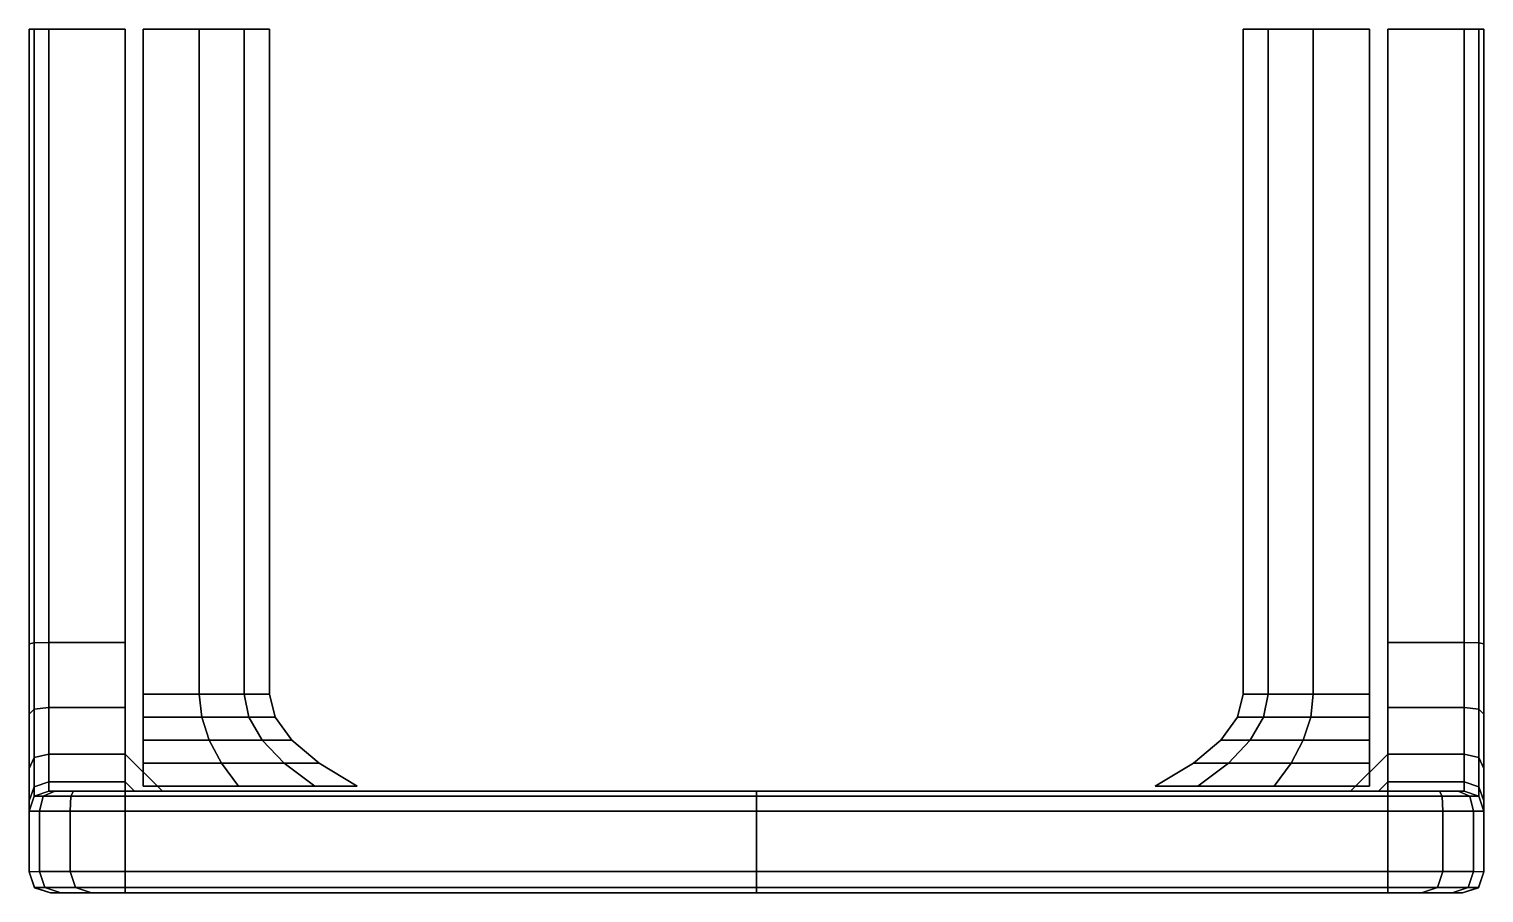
# Model space of a CAD drawing. Extents: x -20 to 20.3, y -24 to 0.
import ezdxf

# ---------------------------------------------------------------- set-up
doc = ezdxf.new("R2010")
doc.units = 0
doc.layers.add('METAL', color=173, linetype='CONTINUOUS')

msp = doc.modelspace()

# ---------------------------------------------------------------- meshes
at = {"layer": 'METAL'}
mesh = msp.add_polyface(dxfattribs=at)
corners = [(-17.336, -17.005, -7.761), (-19.453, -17.005, -7.761), (-19.453, 0, -7.761), (-17.336, 0, -7.761), (-16.305, -21.132, -8.793), (-17.336, -20.1, -8.793), (-17.336, -20.1, -6.729), (-16.305, -21.132, -6.729), (-17.336, -18.811, -8.019), (-17.336, -17.005, -7.761), (-17.336, -18.811, -7.503), (-17.336, -20.874, -10.082), (-19.453, -20.874, -10.082), (-19.453, -20.1, -8.793), (-17.336, -18.811, -8.019), (-19.453, -18.811, -8.019), (-19.863, 0, -7.624), (-19.863, -17.015, -7.624), (-19.863, -18.857, -7.888), (-20, -18.997, -7.493), (-20, -17.044, -7.214), (-19.863, -20.2, -8.693), (-20, -20.499, -8.394), (-20, 0, -7.214), (-19.863, -21.006, -10.036), (-20, -20.499, -7.547), (-20, -20.499, 7.81), (-20, -18.997, 7.757), (-17.336, -17.005, 8.024), (-17.336, 0, 8.024), (-19.453, 0, 8.024), (-19.453, -17.005, 8.024), (-16.305, -21.132, 9.056), (-16.305, -21.132, 6.993), (-17.336, -20.1, 6.993), (-17.336, -20.1, 9.056), (-17.336, -18.811, 8.282), (-17.336, -18.811, 7.767), (-17.336, -17.005, 8.024), (-19.453, -20.1, 9.056), (-19.453, -20.874, 10.346), (-17.336, -20.874, 10.346), (-17.336, -18.811, 8.282), (-19.453, -18.811, 8.282), (-19.863, 0, 7.888), (-19.863, -17.015, 7.888), (-19.863, -18.857, 8.151), (-20, -17.044, 7.478), (-19.863, -20.2, 8.957), (-20, -20.499, 8.658), (-20, 0, 7.478), (-19.863, -21.006, 10.299), (-17.336, 0, -7.761), (-19.453, 0, -7.761), (-19.453, 0, 8.024), (-17.336, 0, 8.024), (-19.863, 0, -7.624), (-19.863, 0, 7.888), (-20, 0, -7.214), (-20, 0, 7.478), (-17.336, 0, 8.024), (-17.336, 0, -7.761), (-17.336, -20.874, 5.703), (-17.336, -20.874, -5.44)]
mesh.append_faces([[corners[k] for k in face] for face in [(0, 1, 2, 3), (4, 5, 6, 7), (8, 9, 10, 10), (10, 6, 5, 8), (5, 11, 12, 13), (14, 5, 13, 15), (0, 14, 15, 1), (16, 2, 1, 17), (18, 19, 20, 17), (21, 22, 19, 18), (23, 16, 17, 20), (15, 18, 17, 1), (12, 24, 21, 13), (13, 21, 18, 15), (19, 25, 26, 27), (25, 19, 22, 22), (28, 29, 30, 31), (32, 33, 34, 35), (36, 37, 38, 38), (37, 36, 35, 34), (35, 39, 40, 41), (42, 43, 39, 35), (28, 31, 43, 42), (44, 45, 31, 30), (46, 45, 47, 27), (48, 46, 27, 49), (50, 47, 45, 44), (43, 31, 45, 46), (40, 39, 48, 51), (39, 43, 46, 48), (47, 20, 19, 27), (20, 47, 50, 23), (26, 49, 27, 27), (52, 53, 54, 55), (56, 57, 54, 53), (58, 59, 57, 56), (60, 38, 9, 61), (38, 37, 10, 9), (37, 34, 6, 10), (34, 62, 63, 6)]])
mesh = msp.add_polyface(dxfattribs=at)
corners = [(17.143, -20.991, -5.909), (-16.842, -20.991, -5.909), (14.502, -20.991, -5.306), (-14.2, -20.991, -5.306), (17.143, -20.354, -4.825), (-16.842, -20.354, -4.825), (14.972, -20.354, -4.329), (-14.671, -20.354, -4.329), (17.143, -19.716, -4.047), (-16.842, -19.716, -4.047), (15.309, -19.716, -3.628), (-15.008, -19.716, -3.628), (12.383, -20.991, -3.616), (-12.082, -20.991, -3.616), (17.143, -19.079, -3.575), (-16.842, -19.079, -3.575), (17.143, -18.441, -3.409), (17.143, 0, -3.409), (17.143, 0, -3.409), (-16.842, -18.441, -3.409), (-16.842, 0, -3.409), (-16.842, 0, -3.409), (15.514, -19.079, -3.203), (-15.213, -19.079, -3.203), (15.586, 0, -3.054), (15.586, 0, -3.054), (15.586, -18.441, -3.054), (-15.285, -18.441, -3.054), (-15.285, 0, -3.054), (-15.285, 0, -3.054), (13.231, -20.354, -2.941), (-12.929, -20.354, -2.941), (13.839, -19.716, -2.456), (-13.538, -19.716, -2.456), (14.208, -19.079, -2.161), (-13.907, -19.079, -2.161), (14.338, -18.441, -2.058), (14.338, 0, -2.058), (14.338, 0, -2.058), (-14.036, -18.441, -2.058), (-14.036, 0, -2.058), (-14.036, 0, -2.058), (11.207, -20.991, -1.175), (-10.906, -20.991, -1.175), (12.264, -20.354, -0.934), (-11.963, -20.354, -0.934), (13.023, -19.716, -0.761), (-12.721, -19.716, -0.761), (13.483, -19.079, -0.656), (-13.182, -19.079, -0.656), (13.645, 0, -0.619), (13.645, 0, -0.619), (13.645, -18.441, -0.619), (-13.343, -18.441, -0.619), (-13.343, 0, -0.619), (-13.343, 0, -0.619), (13.645, 0, 0.978), (13.645, 0, 0.978), (13.645, -18.441, 0.978), (-13.343, -18.441, 0.978), (-13.343, 0, 0.978), (-13.343, 0, 0.978), (13.483, -19.079, 1.015), (-13.182, -19.079, 1.015), (13.023, -19.716, 1.12), (-12.721, -19.716, 1.12), (12.264, -20.354, 1.293), (-11.963, -20.354, 1.293), (11.207, -20.991, 1.535), (-10.906, -20.991, 1.535), (14.338, -18.441, 2.417), (14.338, 0, 2.417), (14.338, 0, 2.417), (-14.036, -18.441, 2.417), (-14.036, 0, 2.417), (-14.036, 0, 2.417), (14.208, -19.079, 2.521), (-13.907, -19.079, 2.521), (13.839, -19.716, 2.815), (-13.538, -19.716, 2.815), (13.231, -20.354, 3.3), (-12.929, -20.354, 3.3), (15.586, -18.441, 3.413), (15.586, 0, 3.413), (15.586, 0, 3.413), (-15.285, -18.441, 3.413), (-15.285, 0, 3.413), (-15.285, 0, 3.413), (15.514, -19.079, 3.563), (-15.213, -19.079, 3.563), (17.143, -18.441, 3.768), (17.143, 0, 3.768), (17.143, 0, 3.768), (-16.842, -18.441, 3.768), (-16.842, 0, 3.768), (-16.842, 0, 3.768), (17.143, -19.079, 3.934), (-16.842, -19.079, 3.934), (12.383, -20.991, 3.976), (-12.082, -20.991, 3.976), (15.309, -19.716, 3.988), (-15.008, -19.716, 3.988), (17.143, -19.716, 4.406), (-16.842, -19.716, 4.406), (14.972, -20.354, 4.689), (-14.671, -20.354, 4.689), (17.143, -20.354, 5.184), (-16.842, -20.354, 5.184), (14.502, -20.991, 5.665), (-14.2, -20.991, 5.665), (17.143, -20.991, 6.268), (-16.842, -20.991, 6.268)]
mesh.append_faces([[corners[k] for k in face] for face in [(24, 17, 16, 26), (37, 24, 26, 36), (50, 37, 36, 52), (57, 50, 52, 58), (72, 57, 58, 70), (84, 72, 70, 82), (92, 84, 82, 90), (4, 0, 2, 6), (6, 2, 12, 30), (30, 12, 42, 44), (44, 42, 68, 66), (66, 68, 98, 80), (80, 98, 108, 104), (104, 108, 110, 106), (8, 4, 6, 10), (14, 8, 10, 22), (16, 14, 22, 26), (10, 6, 30, 32), (22, 10, 32, 34), (26, 22, 34, 36), (32, 30, 44, 46), (34, 32, 46, 48), (36, 34, 48, 52), (46, 44, 66, 64), (48, 46, 64, 62), (52, 48, 62, 58), (64, 66, 80, 78), (62, 64, 78, 76), (58, 62, 76, 70), (78, 80, 104, 100), (76, 78, 100, 88), (70, 76, 88, 82), (100, 104, 106, 102), (88, 100, 102, 96), (82, 88, 96, 90), (91, 18, 25, 83), (83, 25, 38, 71), (71, 38, 51, 56), (28, 27, 19, 20), (40, 39, 27, 28), (54, 53, 39, 40), (61, 59, 53, 54), (75, 73, 59, 61), (87, 85, 73, 75), (95, 93, 85, 87), (5, 7, 3, 1), (7, 31, 13, 3), (31, 45, 43, 13), (45, 67, 69, 43), (67, 81, 99, 69), (81, 105, 109, 99), (105, 107, 111, 109), (9, 11, 7, 5), (15, 23, 11, 9), (19, 27, 23, 15), (11, 33, 31, 7), (23, 35, 33, 11), (27, 39, 35, 23), (33, 47, 45, 31), (35, 49, 47, 33), (39, 53, 49, 35), (47, 65, 67, 45), (49, 63, 65, 47), (53, 59, 63, 49), (65, 79, 81, 67), (63, 77, 79, 65), (59, 73, 77, 63), (79, 101, 105, 81), (77, 89, 101, 79), (73, 85, 89, 77), (101, 103, 107, 105), (89, 97, 103, 101), (85, 93, 97, 89), (94, 86, 29, 21), (86, 74, 41, 29), (74, 60, 55, 41)]])
mesh = msp.add_polyface(dxfattribs=at)
corners = [(17.649, -17.005, -7.761), (17.649, 0, -7.761), (19.766, 0, -7.761), (19.766, -17.005, -7.761), (16.618, -21.132, -8.793), (16.618, -21.132, -6.729), (17.649, -20.1, -6.729), (17.649, -20.1, -8.793), (17.649, -18.811, -8.019), (17.649, -18.811, -7.503), (17.649, -17.005, -7.761), (19.766, -20.1, -8.793), (19.766, -20.874, -10.082), (17.649, -20.874, -10.082), (17.649, -18.811, -8.019), (19.766, -18.811, -8.019), (20.176, 0, -7.624), (20.176, -17.015, -7.624), (20.176, -18.857, -7.888), (20.313, -17.044, -7.214), (20.313, -18.997, -7.493), (20.176, -20.2, -8.693), (20.313, -20.499, -8.394), (20.313, 0, -7.214), (20.176, -21.006, -10.036), (20.313, -18.997, 7.757), (20.313, -20.499, 7.81), (20.313, -20.499, -7.547), (17.649, -17.005, 8.024), (19.766, -17.005, 8.024), (19.766, 0, 8.024), (17.649, 0, 8.024), (16.618, -21.132, 9.056), (17.649, -20.1, 9.056), (17.649, -20.1, 6.993), (16.618, -21.132, 6.993), (17.649, -18.811, 8.282), (17.649, -17.005, 8.024), (17.649, -18.811, 7.767), (17.649, -20.874, 10.346), (19.766, -20.874, 10.346), (19.766, -20.1, 9.056), (17.649, -18.811, 8.282), (19.766, -18.811, 8.282), (20.176, 0, 7.888), (20.176, -17.015, 7.888), (20.176, -18.857, 8.151), (20.313, -17.044, 7.478), (20.176, -20.2, 8.957), (20.313, -20.499, 8.658), (20.313, 0, 7.478), (20.176, -21.006, 10.299), (17.649, 0, -7.761), (17.649, 0, 8.024), (19.766, 0, 8.024), (19.766, 0, -7.761), (20.176, 0, -7.624), (20.176, 0, 7.888), (20.313, 0, -7.214), (20.313, 0, 7.478), (17.649, 0, 8.024), (17.649, 0, -7.761), (17.649, -20.874, -5.44), (17.649, -20.874, 5.703)]
mesh.append_faces([[corners[k] for k in face] for face in [(0, 1, 2, 3), (4, 5, 6, 7), (8, 9, 10, 10), (9, 8, 7, 6), (7, 11, 12, 13), (14, 15, 11, 7), (0, 3, 15, 14), (16, 17, 3, 2), (18, 17, 19, 20), (21, 18, 20, 22), (23, 19, 17, 16), (15, 3, 17, 18), (12, 11, 21, 24), (11, 15, 18, 21), (20, 25, 26, 27), (27, 22, 20, 20), (28, 29, 30, 31), (32, 33, 34, 35), (36, 37, 38, 38), (38, 34, 33, 36), (33, 39, 40, 41), (42, 33, 41, 43), (28, 42, 43, 29), (44, 30, 29, 45), (46, 25, 47, 45), (48, 49, 25, 46), (50, 44, 45, 47), (43, 46, 45, 29), (40, 51, 48, 41), (41, 48, 46, 43), (47, 25, 20, 19), (19, 23, 50, 47), (26, 25, 49, 49), (52, 53, 54, 55), (56, 55, 54, 57), (58, 56, 57, 59), (60, 61, 10, 37), (37, 10, 9, 38), (38, 9, 6, 34), (34, 6, 62, 63)]])
mesh = msp.add_polyface(dxfattribs=at)
corners = [(-17.336, -21.132, -11.888), (-17.078, -21.132, -10.082), (-16.305, -21.132, -8.793), (0.156, -21.132, -7.761), (-15.015, -21.132, -7.503), (0.156, -21.132, -19.453), (-17.336, -21.132, -19.453), (-18.774, -21.132, -19.453), (-19.283, -21.132, -19.284), (-19.453, -21.132, -18.774), (-19.453, -21.132, -11.888), (-17.336, -20.874, -10.082), (-19.453, -20.874, -10.082), (-17.336, -20.874, -5.44), (-17.336, -21.132, -3.634), (-17.078, -21.132, -5.44), (-16.305, -21.132, -6.729), (-17.336, -20.1, -6.729), (-17.336, -20.1, -8.793), (-18.841, -21.269, -19.863), (-17.336, -21.269, -19.863), (-19.863, -21.006, -10.036), (-20, -21.4, -9.896), (-20, -20.499, -8.394), (-19.863, -20.2, -8.693), (-19.863, -21.269, -11.878), (-19.608, -21.269, -19.608), (-19.863, -21.269, -18.841), (0.156, -21.269, -19.863), (-20, -20.499, 7.81), (-20, -20.499, -7.547), (-20, -21.4, -7.579), (-20, -21.4, 7.843), (0.156, -21.132, 8.024), (-15.015, -21.132, 7.767), (-16.305, -21.132, 9.056), (-17.336, -21.132, 12.151), (-17.078, -21.132, 10.346), (0.156, -21.132, 19.717), (-17.336, -21.132, 19.717), (-19.453, -21.132, 12.151), (-19.453, -21.132, 19.038), (-19.283, -21.132, 19.547), (-18.774, -21.132, 19.717), (-17.336, -20.874, 10.346), (-19.453, -20.874, 10.346), (-17.336, -20.874, 5.703), (-17.078, -21.132, 5.703), (-17.336, -21.132, 3.897), (-17.336, -20.1, 6.993), (-16.305, -21.132, 6.993), (-17.336, -20.1, 9.056), (-19.863, -21.006, 10.299), (-19.863, -20.2, 8.957), (-20, -20.499, 8.658), (-20, -21.4, 10.159), (-19.863, -21.269, 12.142)]
mesh.append_faces([[corners[k] for k in face] for face in [(0, 1, 2, 3), (2, 4, 3, 3), (0, 3, 5, 6), (6, 7, 8, 9), (9, 10, 0, 6), (11, 0, 10, 12), (13, 14, 15, 15), (1, 0, 11, 11), (15, 16, 17, 13), (16, 4, 2, 2), (11, 18, 2, 1), (19, 7, 6, 20), (21, 22, 23, 24), (10, 25, 21, 12), (8, 26, 27, 9), (7, 19, 26, 8), (20, 6, 5, 28), (29, 30, 31, 32), (31, 30, 23, 22), (33, 34, 35, 36), (35, 37, 36, 36), (38, 33, 36, 39), (36, 40, 41, 39), (39, 41, 42, 43), (44, 45, 40, 36), (46, 47, 48, 48), (37, 44, 36, 36), (47, 46, 49, 50), (50, 35, 34, 34), (44, 37, 35, 51), (52, 53, 54, 55), (40, 45, 52, 56), (46, 48, 14, 13), (3, 4, 16, 14), (16, 15, 14, 14), (33, 3, 14, 48), (48, 47, 50, 33), (33, 50, 34, 34), (32, 55, 54, 29)]])
mesh = msp.add_polyface(dxfattribs=at)
corners = [(0.156, -21.132, -7.761), (15.328, -21.132, -7.503), (16.618, -21.132, -8.793), (17.649, -21.132, -11.888), (17.391, -21.132, -10.082), (0.156, -21.132, -19.453), (17.649, -21.132, -19.453), (19.766, -21.132, -11.888), (19.766, -21.132, -18.774), (19.596, -21.132, -19.283), (19.087, -21.132, -19.453), (17.649, -20.874, -10.082), (19.766, -20.874, -10.082), (17.649, -20.874, -5.44), (17.391, -21.132, -5.44), (17.649, -21.132, -3.634), (17.649, -20.1, -6.729), (16.618, -21.132, -6.729), (17.649, -20.1, -8.793), (19.154, -21.269, -19.863), (17.649, -21.269, -19.863), (20.176, -21.006, -10.036), (20.176, -20.2, -8.693), (20.313, -20.499, -8.394), (20.313, -21.4, -9.896), (20.176, -21.269, -11.878), (20.176, -21.269, -18.841), (19.921, -21.269, -19.608), (0.156, -21.269, -19.863), (20.313, -20.499, 7.81), (20.313, -21.4, 7.843), (20.313, -21.4, -7.579), (20.313, -20.499, -7.547), (17.649, -21.132, 12.151), (17.391, -21.132, 10.346), (16.618, -21.132, 9.056), (0.156, -21.132, 8.024), (15.328, -21.132, 7.767), (0.156, -21.132, 19.717), (17.649, -21.132, 19.717), (19.087, -21.132, 19.717), (19.596, -21.132, 19.547), (19.766, -21.132, 19.038), (19.766, -21.132, 12.151), (17.649, -20.874, 10.346), (19.766, -20.874, 10.346), (17.649, -20.874, 5.703), (17.649, -21.132, 3.897), (17.391, -21.132, 5.703), (16.618, -21.132, 6.993), (17.649, -20.1, 6.993), (17.649, -20.1, 9.056), (20.176, -21.006, 10.299), (20.313, -21.4, 10.159), (20.313, -20.499, 8.658), (20.176, -20.2, 8.957), (20.176, -21.269, 12.142)]
mesh.append_faces([[corners[k] for k in face] for face in [(0, 1, 2, 3), (2, 4, 3, 3), (5, 0, 3, 6), (3, 7, 8, 6), (6, 8, 9, 10), (11, 12, 7, 3), (13, 14, 15, 15), (4, 11, 3, 3), (14, 13, 16, 17), (17, 2, 1, 1), (11, 4, 2, 18), (19, 20, 6, 10), (21, 22, 23, 24), (7, 12, 21, 25), (9, 8, 26, 27), (10, 9, 27, 19), (20, 28, 5, 6), (29, 30, 31, 32), (31, 24, 23, 32), (33, 34, 35, 36), (35, 37, 36, 36), (33, 36, 38, 39), (39, 40, 41, 42), (42, 43, 33, 39), (44, 33, 43, 45), (46, 47, 48, 48), (34, 33, 44, 44), (48, 49, 50, 46), (49, 37, 35, 35), (44, 51, 35, 34), (52, 53, 54, 55), (43, 56, 52, 45), (46, 13, 15, 47), (36, 37, 49, 47), (49, 48, 47, 47), (36, 47, 15, 0), (15, 14, 17, 0), (17, 1, 0, 0), (30, 29, 54, 53)]])
mesh = msp.add_polyface(dxfattribs=at)
corners = [(-20, -23.37, -7.65), (-19.852, -23.805, -7.733), (-19.852, -23.805, 7.997), (-20, -23.37, 7.913), (-19.41, -23.95, -11.853), (-19.41, -23.95, -7.761), (-19.852, -23.804, -11.858), (-19.41, -23.95, 8.024), (-20, -23.365, -11.859), (-19.716, -23.36, -19.716), (-20, -23.361, -18.863), (-20, -21.679, -18.863), (-19.716, -21.679, -19.716), (-18.863, -23.36, -20), (-18.863, -21.679, -20), (-19.852, -23.803, -18.716), (-19.568, -23.802, -19.568), (-19.125, -23.95, -19.125), (-19.41, -23.95, -18.273), (-19.863, -21.269, -11.878), (-19.453, -21.132, -11.888), (-19.453, -21.132, -18.774), (-19.863, -21.269, -18.841), (-20, -21.679, -11.849), (-20, -21.4, -9.896), (-19.863, -21.006, -10.036), (-19.608, -21.269, -19.608), (-19.125, -23.95, -11.864), (-19.125, -23.95, -7.761), (-19.125, -23.95, 8.024), (-20, -21.4, -7.579), (-19.41, -23.95, 12.116), (-19.852, -23.804, 12.122), (-20, -23.365, 12.123), (-19.716, -23.36, 19.979), (-19.716, -21.679, 19.979), (-20, -21.679, 19.127), (-20, -23.361, 19.127), (-18.863, -23.36, 20.263), (-18.863, -21.679, 20.263), (-19.852, -23.803, 18.979), (-19.41, -23.95, 18.536), (-19.125, -23.95, 19.389), (-19.568, -23.802, 19.832), (-19.863, -21.269, 12.142), (-19.863, -21.269, 19.104), (-19.453, -21.132, 19.038), (-19.453, -21.132, 12.151), (-19.863, -21.006, 10.299), (-20, -21.4, 10.159), (-20, -21.679, 12.113), (-19.608, -21.269, 19.871), (-19.283, -21.132, 19.547), (-19.125, -23.95, 12.128), (-20, -21.4, 7.843)]
mesh.append_faces([[corners[k] for k in face] for face in [(0, 1, 2, 3), (4, 5, 1, 6), (2, 1, 5, 7), (1, 0, 8, 6), (9, 10, 11, 12), (13, 9, 12, 14), (15, 16, 17, 18), (10, 9, 16, 15), (19, 20, 21, 22), (19, 23, 24, 25), (26, 12, 11, 22), (23, 19, 22, 11), (18, 17, 27, 4), (5, 28, 29, 7), (24, 23, 8, 30), (0, 30, 8, 8), (18, 4, 6, 15), (15, 6, 8, 10), (4, 27, 28, 5), (8, 23, 11, 10), (31, 32, 2, 7), (2, 32, 33, 3), (34, 35, 36, 37), (38, 39, 35, 34), (40, 41, 42, 43), (37, 40, 43, 34), (44, 45, 46, 47), (44, 48, 49, 50), (51, 45, 36, 35), (50, 36, 45, 44), (52, 46, 45, 51), (41, 31, 53, 42), (54, 30, 0, 3), (33, 50, 49, 54), (3, 33, 54, 54), (41, 40, 32, 31), (40, 37, 33, 32), (31, 7, 29, 53), (33, 37, 36, 50)]])
mesh = msp.add_polyface(dxfattribs=at)
corners = [(-19.125, -23.95, -19.125), (-18.273, -23.95, -19.41), (-18.273, -23.95, -11.868), (-19.125, -23.95, -11.864), (-17.336, -21.679, -20), (-17.336, -23.36, -20), (-18.863, -23.36, -20), (-18.863, -21.679, -20), (-19.125, -23.95, 8.024), (-19.125, -23.95, -7.761), (-18.273, -23.95, -7.761), (-18.273, -23.95, 8.024), (-17.336, -23.802, -19.852), (-17.336, -23.95, -19.41), (-18.716, -23.802, -19.852), (0.156, -23.802, -19.852), (0.156, -23.95, -19.41), (0.156, -23.36, -20), (-19.568, -23.802, -19.568), (-19.716, -23.36, -19.716), (-18.841, -21.269, -19.863), (-19.716, -21.679, -19.716), (-19.608, -21.269, -19.608), (-17.336, -21.269, -19.863), (0.156, -23.95, 8.024), (-17.336, -23.95, 8.024), (-17.336, -23.95, -7.761), (0.156, -23.95, -7.761), (0.156, -21.679, -20), (0.156, -23.95, -11.868), (-17.336, -23.95, -11.868), (0.156, -21.269, -19.863), (-19.125, -23.95, 19.389), (-19.125, -23.95, 12.128), (-18.273, -23.95, 12.131), (-18.273, -23.95, 19.673), (-17.336, -21.679, 20.263), (-18.863, -21.679, 20.263), (-18.863, -23.36, 20.263), (-17.336, -23.36, 20.263), (-17.336, -23.802, 20.116), (-18.716, -23.802, 20.116), (-17.336, -23.95, 19.673), (0.156, -23.95, 19.673), (0.156, -23.802, 20.116), (0.156, -23.36, 20.263), (-19.568, -23.802, 19.832), (-19.716, -23.36, 19.979), (-18.841, -21.269, 20.127), (-17.336, -21.269, 20.127), (-17.336, -21.132, 19.717), (-18.774, -21.132, 19.717), (-19.608, -21.269, 19.871), (-19.716, -21.679, 19.979), (-19.283, -21.132, 19.547), (0.156, -21.679, 20.263), (0.156, -23.95, 12.131), (-17.336, -23.95, 12.131), (0.156, -21.269, 20.127), (0.156, -21.132, 19.717)]
mesh.append_faces([[corners[k] for k in face] for face in [(0, 1, 2, 3), (4, 5, 6, 7), (8, 9, 10, 11), (12, 13, 1, 14), (12, 15, 16, 13), (5, 12, 14, 6), (5, 17, 15, 12), (18, 14, 1, 0), (19, 6, 14, 18), (20, 7, 21, 22), (7, 20, 23, 4), (24, 25, 26, 27), (5, 4, 28, 17), (29, 27, 26, 30), (4, 23, 31, 28), (26, 10, 2, 30), (3, 2, 10, 9), (16, 29, 30, 13), (13, 30, 2, 1), (32, 33, 34, 35), (36, 37, 38, 39), (40, 41, 35, 42), (40, 42, 43, 44), (39, 38, 41, 40), (39, 40, 44, 45), (46, 32, 35, 41), (47, 46, 41, 38), (48, 49, 50, 51), (48, 52, 53, 37), (37, 36, 49, 48), (51, 54, 52, 48), (39, 45, 55, 36), (56, 57, 25, 24), (49, 58, 59, 50), (36, 55, 58, 49), (25, 11, 10, 26), (25, 57, 34, 11), (33, 8, 11, 34), (43, 42, 57, 56), (42, 35, 34, 57)]])
mesh = msp.add_polyface(dxfattribs=at)
corners = [(19.438, -23.95, -19.125), (19.438, -23.95, -11.864), (18.586, -23.95, -11.868), (18.586, -23.95, -19.41), (17.649, -21.679, -20), (19.176, -21.679, -20), (19.176, -23.36, -20), (17.649, -23.36, -20), (19.438, -23.95, 8.024), (18.586, -23.95, 8.024), (18.586, -23.95, -7.761), (19.438, -23.95, -7.761), (17.649, -23.802, -19.852), (19.028, -23.802, -19.852), (17.649, -23.95, -19.41), (0.156, -23.95, -19.41), (0.156, -23.802, -19.852), (0.156, -23.36, -20), (19.881, -23.802, -19.568), (20.029, -23.36, -19.716), (19.154, -21.269, -19.863), (19.921, -21.269, -19.608), (20.029, -21.679, -19.716), (17.649, -21.269, -19.863), (0.156, -23.95, 8.024), (0.156, -23.95, -7.761), (17.649, -23.95, -7.761), (17.649, -23.95, 8.024), (0.156, -21.679, -20), (0.156, -23.95, -11.868), (17.649, -23.95, -11.868), (0.156, -21.269, -19.863), (19.438, -23.95, 19.389), (18.586, -23.95, 19.673), (18.586, -23.95, 12.131), (19.438, -23.95, 12.128), (17.649, -21.679, 20.263), (17.649, -23.36, 20.263), (19.176, -23.36, 20.263), (19.176, -21.679, 20.263), (17.649, -23.802, 20.116), (17.649, -23.95, 19.673), (19.028, -23.802, 20.116), (0.156, -23.802, 20.116), (0.156, -23.95, 19.673), (0.156, -23.36, 20.263), (19.881, -23.802, 19.832), (20.029, -23.36, 19.979), (19.154, -21.269, 20.127), (19.087, -21.132, 19.717), (17.649, -21.132, 19.717), (17.649, -21.269, 20.127), (19.921, -21.269, 19.871), (19.596, -21.132, 19.547), (0.156, -21.679, 20.263), (0.156, -23.95, 12.131), (17.649, -23.95, 12.131), (0.156, -21.132, 19.717), (0.156, -21.269, 20.127)]
mesh.append_faces([[corners[k] for k in face] for face in [(0, 1, 2, 3), (4, 5, 6, 7), (8, 9, 10, 11), (12, 13, 3, 14), (12, 14, 15, 16), (7, 6, 13, 12), (7, 12, 16, 17), (18, 0, 3, 13), (19, 18, 13, 6), (20, 21, 22, 5), (5, 4, 23, 20), (24, 25, 26, 27), (7, 17, 28, 4), (29, 30, 26, 25), (4, 28, 31, 23), (26, 30, 2, 10), (1, 11, 10, 2), (15, 14, 30, 29), (14, 3, 2, 30), (32, 33, 34, 35), (36, 37, 38, 39), (40, 41, 33, 42), (40, 43, 44, 41), (37, 40, 42, 38), (37, 45, 43, 40), (46, 42, 33, 32), (47, 38, 42, 46), (48, 49, 50, 51), (39, 48, 51, 36), (49, 48, 52, 53), (37, 36, 54, 45), (55, 24, 27, 56), (51, 50, 57, 58), (36, 51, 58, 54), (27, 26, 10, 9), (27, 9, 34, 56), (35, 34, 9, 8), (44, 55, 56, 41), (41, 56, 34, 33)]])
mesh = msp.add_polyface(dxfattribs=at)
corners = [(20.313, -23.37, -7.65), (20.313, -23.37, 7.913), (20.165, -23.805, 7.997), (20.165, -23.805, -7.733), (19.723, -23.95, -11.853), (20.165, -23.804, -11.858), (19.723, -23.95, -7.761), (19.723, -23.95, 8.024), (20.313, -23.365, -11.859), (20.029, -23.36, -19.716), (20.029, -21.679, -19.716), (20.313, -21.679, -18.863), (20.313, -23.361, -18.863), (19.176, -23.36, -20), (19.176, -21.679, -20), (20.165, -23.803, -18.716), (19.723, -23.95, -18.273), (19.438, -23.95, -19.125), (19.881, -23.802, -19.568), (20.176, -21.269, -11.878), (20.176, -21.269, -18.841), (19.766, -21.132, -18.774), (19.766, -21.132, -11.888), (20.176, -21.006, -10.036), (20.313, -21.4, -9.896), (20.313, -21.679, -11.849), (19.921, -21.269, -19.608), (19.438, -23.95, -11.864), (19.438, -23.95, 8.024), (19.438, -23.95, -7.761), (20.313, -21.4, -7.579), (19.723, -23.95, 12.116), (20.165, -23.804, 12.122), (20.313, -23.365, 12.123), (20.029, -23.36, 19.979), (20.313, -23.361, 19.127), (20.313, -21.679, 19.127), (20.029, -21.679, 19.979), (19.176, -23.36, 20.263), (19.176, -21.679, 20.263), (20.165, -23.803, 18.979), (19.881, -23.802, 19.832), (19.438, -23.95, 19.389), (19.723, -23.95, 18.536), (20.176, -21.269, 12.142), (19.766, -21.132, 12.151), (19.766, -21.132, 19.038), (20.176, -21.269, 19.104), (20.313, -21.679, 12.113), (20.313, -21.4, 10.159), (20.176, -21.006, 10.299), (19.921, -21.269, 19.871), (19.154, -21.269, 20.127), (19.596, -21.132, 19.547), (19.438, -23.95, 12.128), (20.313, -21.4, 7.843)]
mesh.append_faces([[corners[k] for k in face] for face in [(0, 1, 2, 3), (4, 5, 3, 6), (2, 7, 6, 3), (3, 5, 8, 0), (9, 10, 11, 12), (13, 14, 10, 9), (15, 16, 17, 18), (12, 15, 18, 9), (19, 20, 21, 22), (19, 23, 24, 25), (26, 20, 11, 10), (25, 11, 20, 19), (16, 4, 27, 17), (6, 7, 28, 29), (8, 25, 24, 30), (0, 8, 30, 30), (16, 15, 5, 4), (15, 12, 8, 5), (4, 6, 29, 27), (8, 12, 11, 25), (31, 7, 2, 32), (2, 1, 33, 32), (34, 35, 36, 37), (38, 34, 37, 39), (40, 41, 42, 43), (35, 34, 41, 40), (44, 45, 46, 47), (44, 48, 49, 50), (51, 37, 36, 47), (52, 39, 37, 51), (48, 44, 47, 36), (53, 51, 47, 46), (43, 42, 54, 31), (55, 1, 0, 30), (49, 48, 33, 55), (1, 55, 33, 33), (43, 31, 32, 40), (40, 32, 33, 35), (31, 54, 28, 7), (33, 48, 36, 35)]])

doc.saveas('drawing.dxf')
